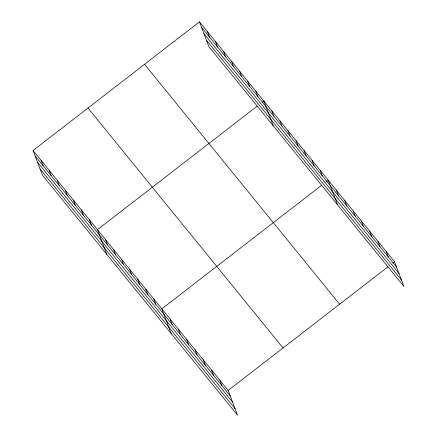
<?xml version="1.0" encoding="UTF-8"?>
<svg xmlns="http://www.w3.org/2000/svg" width="437" height="437" viewBox="0 0 437 437"><rect width="100%" height="100%" fill="white"/><g stroke="black" fill="none" stroke-linecap="round" stroke-linejoin="round"><path stroke-width="0.66" d="M33.065 150.497L228.147 390.416L237.542 415.15L42.46 175.232L33.065 150.497L199.458 21.85L394.54 261.768L403.935 286.503L208.853 46.584L199.458 21.85M257.377 106.016L97.44 229.671L106.836 254.405M262.222 102.269L263.839 101.023L273.234 125.758M321.752 185.19L161.816 308.844L171.211 333.578M326.597 181.442L328.214 180.197L337.61 204.931M228.147 390.416L388.083 266.761M392.929 263.014L394.54 261.768M201.506 27.236L396.588 267.154M203.932 33.622L399.014 273.54M206.428 40.199L401.51 280.117M144.549 64.305L339.631 304.223M87.974 108.043L283.056 347.961M35.107 155.883L230.19 395.802M37.533 162.269L232.615 402.187M40.035 168.846L235.117 408.764M386.253 251.57L388.296 256.956M377.961 241.377L380.004 246.763M369.669 231.178L371.718 236.564M361.377 220.98L363.426 226.366M353.085 210.787L355.134 216.173M344.798 200.588L346.841 205.974M336.506 190.39L338.549 195.776M320.168 170.299L322.211 175.685M312.122 160.401L314.165 165.787M304.076 150.508L306.118 155.894M296.024 140.61L298.072 145.996M287.978 130.712L290.026 136.098M279.931 120.814L281.98 126.2M271.885 110.922L273.928 116.308M255.792 91.125L257.835 96.511M247.741 81.227L249.789 86.613M239.695 71.335L241.743 76.721M231.648 61.437L233.697 66.823M223.602 51.539L225.65 56.925M215.556 41.641L217.599 47.027M207.509 31.748L209.552 37.134M219.855 380.223L221.898 385.609M211.563 370.024L213.611 375.41M203.271 359.826L205.319 365.212M194.978 349.633L197.027 355.019M186.692 339.434L188.735 344.82M178.4 329.236L180.443 334.622M170.108 319.043L172.156 324.429M153.769 298.946L155.818 304.332M145.723 289.054L147.766 294.44M137.677 279.156L139.72 284.542M129.631 269.258L131.674 274.644M121.579 259.36L123.627 264.746M113.533 249.467L115.581 254.853M105.486 239.569L107.535 244.955M89.394 219.778L91.437 225.164M81.348 209.88L83.391 215.266M73.296 199.982L75.344 205.368M65.25 190.084L67.298 195.47M57.203 180.191L59.252 185.578M49.157 170.293L51.2 175.679M41.111 160.395L43.154 165.781"/></g></svg>
